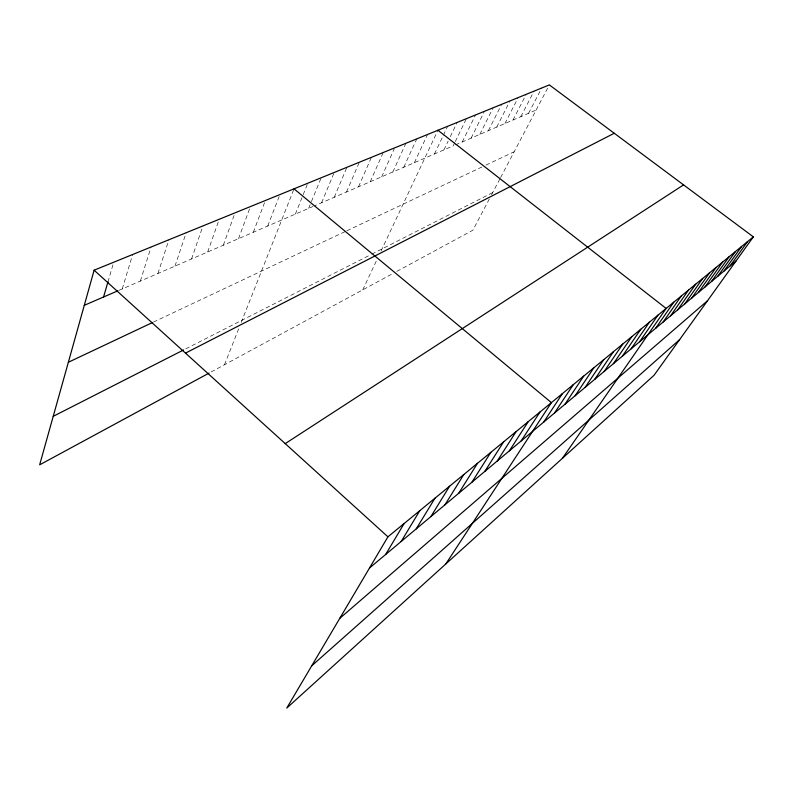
<?xml version="1.0" encoding="UTF-8"?>
<svg xmlns="http://www.w3.org/2000/svg" width="793" height="793" viewBox="0 0 793 793"><rect width="100%" height="100%" fill="white"/><g stroke="black" fill="none" stroke-linecap="round" stroke-linejoin="round"><path stroke-width="0.59" stroke-dasharray="3.96 2.97" d="M107.947 281.931L113.022 264.545M122.241 288.92L132.669 254.503M140.351 281.099L151.057 247.019M157.926 273.496L168.879 239.764M174.985 266.121L186.167 232.726M191.559 258.964L202.939 225.906M207.657 252.005L219.225 219.274M223.299 245.245L235.045 212.831M238.505 238.673L250.419 206.577M253.304 232.28L265.368 200.49M267.697 226.055L279.899 194.582M224.488 364.73L238.951 328.143M241.211 322.444L294.034 188.823M295.353 214.1L302.728 195.802M303.184 194.662L307.793 183.223M308.646 208.361L310.965 202.701M311.431 201.561L321.195 177.771M321.591 202.76L334.24 172.458M334.22 197.308L346.947 167.293M346.531 191.985L359.328 162.248M358.535 186.801L371.411 157.331M370.252 181.736L383.188 152.543M381.681 176.799L394.171 148.975M392.842 171.972L405.877 143.305M403.736 167.264L416.821 138.844M414.382 162.664L427.506 134.503M362.728 289.861L377.091 259.38M381.036 251.014L437.944 130.25M434.455 153.981L447.639 126.305M443.921 149.897L448.154 141.114M450.265 136.713L457.125 122.439M454.776 142.621L453.19 145.892L314.038 206.031M455.311 141.531L466.413 118.663M462.269 141.967L475.503 114.965M471.151 138.131L484.394 111.347M479.854 134.364L493.107 107.798M488.379 130.686L501.642 104.329M496.735 127.068L509.998 100.929M504.923 123.53L518.186 97.589M512.952 120.06L526.215 94.327M520.832 116.66L534.076 91.126M528.544 113.32L541.788 87.983M489.331 198.964L472.896 230.198L396.579 271.523M491.571 194.701L500.086 178.524M500.621 177.513L549.351 84.91M211.146 371.957L392.604 273.684M185.731 348.861L370.708 254.682M371.758 254.147L492.691 192.58M153.455 322.077L345.807 231.269M346.858 230.773L481.936 166.996M485.96 165.093L514.161 151.78M118.94 290.347L312.957 206.497M455.46 144.911L536.118 110.049"/><path stroke-width="1.19" d="M753.35 236.859L387.926 536.821L286.749 708.09L654.037 375.287L753.35 236.859L549.351 84.91L94.119 270.195L39.65 464.837L209.045 373.097M103.556 296.998L107.947 281.931M385.606 554.535L404.152 523.499M401.189 541.48L419.824 510.633M416.256 528.852L434.97 498.192M430.847 516.63L449.621 486.178M444.972 504.794L463.796 474.541M458.651 493.335L477.505 463.281M471.914 482.223L490.798 452.377M484.781 471.448L503.664 441.81M497.261 461.001L516.144 431.57M509.364 450.85L528.247 421.628M521.13 440.997L539.993 411.993M445.785 563.992L551.403 402.626L294.034 188.823M543.651 422.134L562.475 393.536M554.446 413.084L573.24 384.704M564.943 404.291L583.698 376.12M575.163 395.737L593.868 367.774M585.105 387.41L603.76 359.645M594.78 379.292L613.395 351.745M604.216 371.402L622.763 344.053M613.395 363.7L631.892 336.559M622.356 356.196L640.794 329.254M631.089 348.88L649.457 322.146M639.604 341.753L657.903 315.208M562.445 458.285L666.14 308.447L437.944 130.25M655.623 328.322L673.792 302.163M663.166 322.008L681.266 296.037M670.541 315.832L688.562 290.04M677.747 309.795L695.699 284.181M684.805 303.888L702.677 278.452M691.694 298.109L709.497 272.851M698.445 292.448L716.178 267.38M705.056 286.917L722.701 262.017M711.519 281.495L729.094 256.773M717.853 276.192L735.349 251.639M724.059 270.998L741.475 246.613M730.135 265.903L747.472 241.687M311.738 665.793L679.66 339.573M339.761 618.352L707.515 300.745M369.479 568.036L736.092 260.917M285.222 443.624L683.576 184.888M185.493 353.123L614.258 133.254M53.23 416.325L183.579 349.951M68.357 362.262L152.345 322.602M84.286 305.325L117.84 290.823M94.119 270.195L387.926 536.821"/></g></svg>
